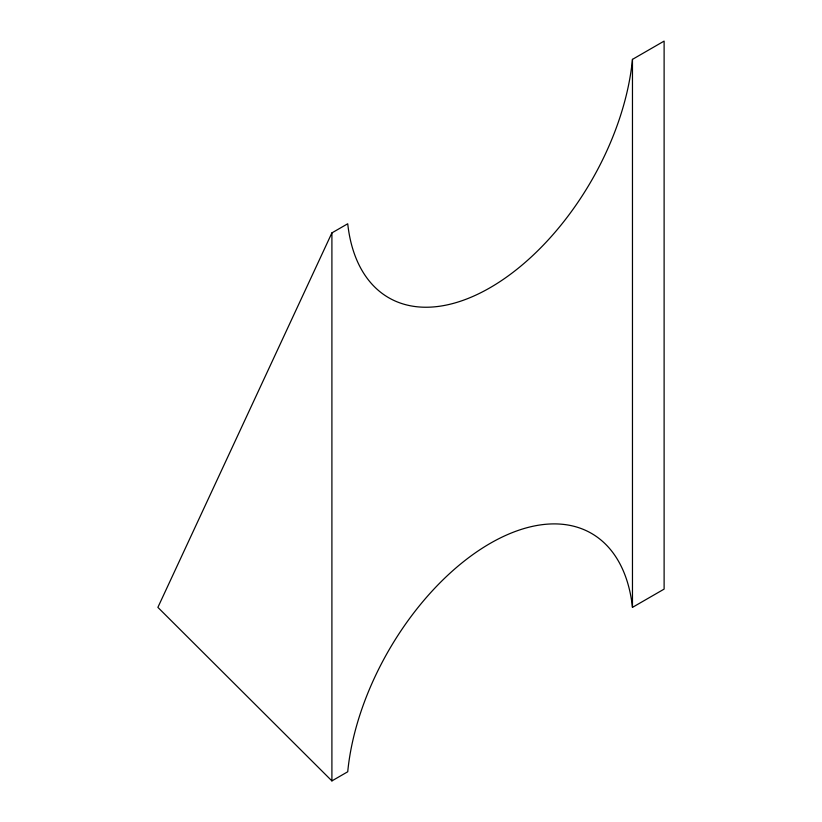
<?xml version="1.0" encoding="UTF-8"?>
<svg xmlns="http://www.w3.org/2000/svg" width="822" height="822" viewBox="0 0 822 822"><rect width="100%" height="100%" fill="white"/><g stroke="black" fill="none" stroke-linecap="round" stroke-linejoin="round"><path stroke-width="1.23" d="M331.903 232.893L157.886 607.366L331.903 780.9L347.727 771.766A202.746 117.053 -60 0 1 490.097 543.434A202.746 117.053 -60 0 1 632.467 607.366L664.114 589.107L664.114 41.1L632.467 59.369A202.746 117.053 -60 0 1 490.097 287.7A202.746 117.053 -60 0 1 347.727 223.769L331.903 232.893L331.903 780.9M632.467 59.369L632.467 607.366"/></g></svg>
